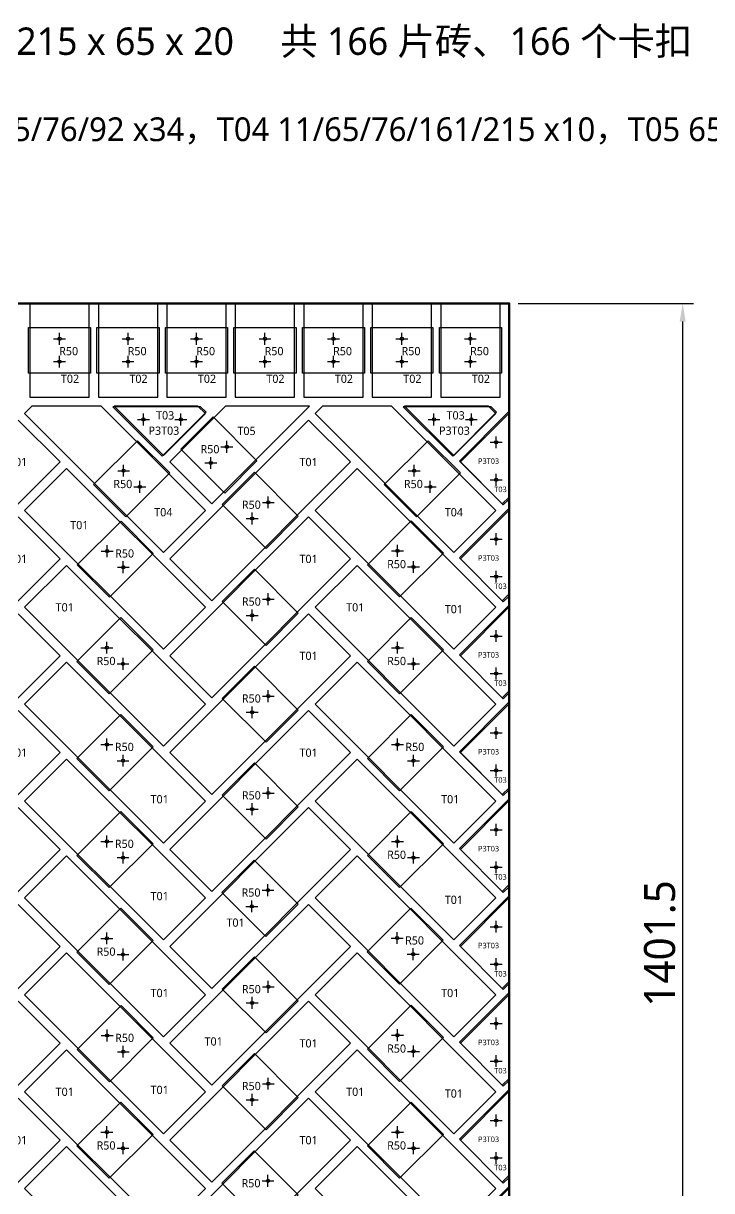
# Model space of a CAD drawing. Header units: millimetres. Extents: x -190 to 7814, y -8996 to 208.
# Drawn here: x 6113 to 6867, y -3407 to -2129 of the extents above; entities that cross this region are included whole.
import ezdxf
from ezdxf.enums import TextEntityAlignment as Align

# ---------------------------------------------------------------- set-up
doc = ezdxf.new("R2010")
doc.units = ezdxf.units.MM
for name, color, linetype in [('BOARD', 7, 'Continuous'), ('DIM', 8, 'Continuous'), ('P3_CLIP_PK_3T03', 34, 'Continuous'), ('P3_CLIP_R50', 3, 'Continuous'), ('P3_HOLE', 1, 'Continuous'), ('P3_SLIP', 7, 'Continuous'), ('P3_TXT_B', 7, 'Continuous'), ('TITLE', 7, 'Continuous')]:
    doc.layers.add(name, color=color, linetype=linetype)
doc.styles.add('CN', font='msyh.ttc')
doc.dimstyles.new('MM', dxfattribs={"dimtxt": 34, "dimasz": 20, "dimexe": 12, "dimexo": 10, "dimgap": 8, "dimtad": 1, "dimdec": 1, "dimdsep": 46, "dimtxsty": 'CN', "dimcen": 2.5, "dimazin": 3, "dimtfac": 1, "dimtmove": 0, "dimatfit": 3})

msp = doc.modelspace()

# ---------------------------------------------------------------- linework, layer by layer
at = {"layer": 'BOARD', "lineweight": 50}
msp.add_lwpolyline([(5145, -3837.5), (6645, -3837.5), (6645, -2436), (5145, -2436)], close=True, dxfattribs=at)
at = {"layer": 'P3_CLIP_PK_3T03'}
for points in [[(6306.99, -2549.28), (6210.83, -2549.28), (6264.89, -2603.34), (6312.97, -2555.26)], [(6625.19, -2549.28), (6529.03, -2549.28), (6583.09, -2603.34), (6631.17, -2555.26)], [(6644.5, -2650.68), (6644.5, -2554.52), (6590.44, -2608.58), (6638.52, -2656.66)], [(6644.5, -2756.74), (6644.5, -2660.58), (6590.44, -2714.64), (6638.52, -2762.72)], [(6644.5, -2862.81), (6644.5, -2766.65), (6590.44, -2820.71), (6638.52, -2868.79)], [(6644.5, -2968.88), (6644.5, -2872.72), (6590.44, -2926.78), (6638.52, -2974.86)], [(6644.5, -3074.94), (6644.5, -2978.78), (6590.44, -3032.84), (6638.52, -3080.92)], [(6644.5, -3181.01), (6644.5, -3084.85), (6590.44, -3138.91), (6638.52, -3186.99)], [(6644.5, -3287.07), (6644.5, -3190.91), (6590.44, -3244.97), (6638.52, -3293.05)], [(6644.5, -3393.14), (6644.5, -3296.98), (6590.44, -3351.04), (6638.52, -3399.12)], [(6644.5, -3499.21), (6644.5, -3403.05), (6590.44, -3457.11), (6638.52, -3505.19)]]:
    msp.add_lwpolyline(points, close=True, dxfattribs=at)
at = {"layer": 'P3_CLIP_R50'}
for points in [[(6118.5, -2512.25), (6118.5, -2462.25), (6186.5, -2462.25), (6186.5, -2512.25)], [(6193.5, -2512.25), (6193.5, -2462.25), (6261.5, -2462.25), (6261.5, -2512.25)], [(6268.5, -2512.25), (6268.5, -2462.25), (6336.5, -2462.25), (6336.5, -2512.25)], [(6343.5, -2512.25), (6343.5, -2462.25), (6411.5, -2462.25), (6411.5, -2512.25)], [(6418.5, -2512.25), (6418.5, -2462.25), (6486.5, -2462.25), (6486.5, -2512.25)], [(6493.5, -2512.25), (6493.5, -2462.25), (6561.5, -2462.25), (6561.5, -2512.25)], [(6568.5, -2512.25), (6568.5, -2462.25), (6636.5, -2462.25), (6636.5, -2512.25)], [(6368.72, -2608.26), (6333.37, -2643.61), (6285.29, -2595.53), (6320.64, -2560.18)], [(6273.29, -2621.64), (6237.93, -2586.29), (6189.85, -2634.37), (6225.2, -2669.73)], [(6591.49, -2621.64), (6556.13, -2586.29), (6508.05, -2634.37), (6543.4, -2669.73)], [(6414.01, -2669.03), (6378.66, -2704.39), (6330.58, -2656.3), (6365.93, -2620.95)], [(6255.23, -2709.66), (6219.88, -2674.3), (6171.79, -2722.38), (6207.15, -2757.74)], [(6573.11, -2709.34), (6537.76, -2673.99), (6489.68, -2722.07), (6525.03, -2757.42)], [(6414.01, -2775.1), (6378.66, -2810.45), (6330.58, -2762.37), (6365.93, -2727.02)], [(6254.92, -2815.4), (6219.56, -2780.05), (6171.48, -2828.13), (6206.83, -2863.49)], [(6573.12, -2815.4), (6537.76, -2780.05), (6489.68, -2828.13), (6525.03, -2863.49)], [(6414.02, -2881.17), (6378.66, -2916.52), (6330.58, -2868.44), (6365.93, -2833.08)], [(6254.92, -2921.47), (6219.56, -2886.12), (6171.48, -2934.2), (6206.83, -2969.55)], [(6573.11, -2921.47), (6537.76, -2886.12), (6489.68, -2934.2), (6525.03, -2969.55)], [(6414.01, -2987.23), (6378.66, -3022.58), (6330.58, -2974.5), (6365.93, -2939.15)], [(6254.92, -3027.54), (6219.56, -2992.18), (6171.48, -3040.27), (6206.83, -3075.62)], [(6573.11, -3027.54), (6537.76, -2992.18), (6489.68, -3040.27), (6525.03, -3075.62)], [(6413.7, -3093.61), (6378.34, -3128.97), (6330.26, -3080.89), (6365.62, -3045.53)], [(6254.92, -3133.6), (6219.56, -3098.25), (6171.48, -3146.33), (6206.83, -3181.69)], [(6572.8, -3133.29), (6537.44, -3097.93), (6489.36, -3146.01), (6524.72, -3181.37)], [(6414.02, -3199.36), (6378.66, -3234.72), (6330.58, -3186.64), (6365.93, -3151.28)], [(6255.23, -3239.99), (6219.88, -3204.63), (6171.79, -3252.71), (6207.15, -3288.07)], [(6573.11, -3239.67), (6537.76, -3204.32), (6489.68, -3252.4), (6525.03, -3287.75)], [(6414.01, -3305.43), (6378.66, -3340.78), (6330.58, -3292.7), (6365.93, -3257.35)], [(6254.92, -3345.73), (6219.56, -3310.38), (6171.48, -3358.46), (6206.83, -3393.82)], [(6573.12, -3345.73), (6537.76, -3310.38), (6489.68, -3358.46), (6525.03, -3393.82)], [(6413.7, -3411.81), (6378.34, -3447.17), (6330.26, -3399.09), (6365.62, -3363.73)]]:
    msp.add_lwpolyline(points, close=True, dxfattribs=at)
at = {"layer": 'P3_HOLE'}
for p, q in [((6146, -2474.75), (6159, -2474.75)), ((6152.5, -2481.25), (6152.5, -2468.25)), ((6221, -2474.75), (6234, -2474.75)), ((6227.5, -2481.25), (6227.5, -2468.25)), ((6296, -2474.75), (6309, -2474.75)), ((6302.5, -2481.25), (6302.5, -2468.25)), ((6371, -2474.75), (6384, -2474.75)), ((6377.5, -2481.25), (6377.5, -2468.25)), ((6446, -2474.75), (6459, -2474.75)), ((6452.5, -2481.25), (6452.5, -2468.25)), ((6521, -2474.75), (6534, -2474.75)), ((6527.5, -2481.25), (6527.5, -2468.25)), ((6596, -2474.75), (6609, -2474.75)), ((6602.5, -2481.25), (6602.5, -2468.25)), ((6146, -2499.75), (6159, -2499.75)), ((6152.5, -2506.25), (6152.5, -2493.25)), ((6221, -2499.75), (6234, -2499.75)), ((6227.5, -2506.25), (6227.5, -2493.25)), ((6296, -2499.75), (6309, -2499.75)), ((6302.5, -2506.25), (6302.5, -2493.25)), ((6371, -2499.75), (6384, -2499.75)), ((6377.5, -2506.25), (6377.5, -2493.25)), ((6446, -2499.75), (6459, -2499.75)), ((6452.5, -2506.25), (6452.5, -2493.25)), ((6521, -2499.75), (6534, -2499.75)), ((6527.5, -2506.25), (6527.5, -2493.25)), ((6596, -2499.75), (6609, -2499.75)), ((6602.5, -2506.25), (6602.5, -2493.25)), ((6237.88, -2563.03), (6250.88, -2563.03)), ((6244.38, -2569.53), (6244.38, -2556.53)), ((6278.89, -2563.03), (6291.89, -2563.03)), ((6285.39, -2569.53), (6285.39, -2556.53)), ((6556.08, -2563.03), (6569.08, -2563.03)), ((6562.58, -2569.53), (6562.58, -2556.53)), ((6597.09, -2563.03), (6610.09, -2563.03)), ((6603.59, -2569.53), (6603.59, -2556.53)), ((6329.34, -2593.06), (6342.34, -2593.06)), ((6335.84, -2599.56), (6335.84, -2586.56)), ((6624.25, -2588.07), (6637.25, -2588.07)), ((6630.75, -2594.57), (6630.75, -2581.57)), ((6318.17, -2617.23), (6318.17, -2604.23)), ((6216.23, -2619.17), (6229.23, -2619.17)), ((6222.73, -2625.67), (6222.73, -2612.67)), ((6311.67, -2610.73), (6324.67, -2610.73)), ((6534.43, -2619.17), (6547.43, -2619.17)), ((6540.93, -2625.67), (6540.93, -2612.67)), ((6240.41, -2643.35), (6240.41, -2630.35)), ((6558.61, -2643.35), (6558.61, -2630.35)), ((6624.25, -2629.08), (6637.25, -2629.08)), ((6630.75, -2635.58), (6630.75, -2622.58)), ((6233.91, -2636.85), (6246.91, -2636.85)), ((6552.11, -2636.85), (6565.11, -2636.85)), ((6374.64, -2653.83), (6387.64, -2653.83)), ((6381.14, -2660.33), (6381.14, -2647.33)), ((6363.45, -2678), (6363.45, -2665)), ((6356.95, -2671.5), (6369.95, -2671.5)), ((6624.25, -2694.13), (6637.25, -2694.13)), ((6630.75, -2700.63), (6630.75, -2687.63)), ((6198.17, -2707.18), (6211.17, -2707.18)), ((6204.67, -2713.68), (6204.67, -2700.68)), ((6516.06, -2706.87), (6529.06, -2706.87)), ((6522.56, -2713.37), (6522.56, -2700.37)), ((6222.35, -2731.36), (6222.35, -2718.36)), ((6540.23, -2731.04), (6540.23, -2718.04)), ((6215.85, -2724.86), (6228.85, -2724.86)), ((6533.73, -2724.54), (6546.73, -2724.54)), ((6630.75, -2741.64), (6630.75, -2728.64)), ((6624.25, -2735.14), (6637.25, -2735.14)), ((6374.63, -2759.9), (6387.63, -2759.9)), ((6381.13, -2766.4), (6381.13, -2753.4)), ((6363.46, -2784.07), (6363.46, -2771.07)), ((6356.96, -2777.57), (6369.96, -2777.57)), ((6630.75, -2806.7), (6630.75, -2793.7)), ((6204.36, -2819.43), (6204.36, -2806.43)), ((6522.56, -2819.43), (6522.56, -2806.43)), ((6624.25, -2800.2), (6637.25, -2800.2)), ((6197.86, -2812.93), (6210.86, -2812.93)), ((6222.04, -2837.11), (6222.04, -2824.11)), ((6516.06, -2812.93), (6529.06, -2812.93)), ((6540.24, -2837.11), (6540.24, -2824.11)), ((6215.54, -2830.61), (6228.54, -2830.61)), ((6533.74, -2830.61), (6546.74, -2830.61)), ((6630.75, -2847.71), (6630.75, -2834.71)), ((6624.25, -2841.21), (6637.25, -2841.21)), ((6381.14, -2872.46), (6381.14, -2859.46)), ((6374.64, -2865.96), (6387.64, -2865.96)), ((6356.96, -2883.64), (6369.96, -2883.64)), ((6363.46, -2890.14), (6363.46, -2877.14)), ((6630.75, -2912.77), (6630.75, -2899.77)), ((6204.36, -2925.5), (6204.36, -2912.5)), ((6522.56, -2925.5), (6522.56, -2912.5)), ((6624.25, -2906.27), (6637.25, -2906.27)), ((6197.86, -2919), (6210.86, -2919)), ((6516.06, -2919), (6529.06, -2919)), ((6215.54, -2936.67), (6228.54, -2936.67)), ((6222.04, -2943.17), (6222.04, -2930.17)), ((6533.73, -2936.67), (6546.73, -2936.67)), ((6540.23, -2943.17), (6540.23, -2930.17)), ((6624.25, -2947.28), (6637.25, -2947.28)), ((6630.75, -2953.78), (6630.75, -2940.78)), ((6374.63, -2972.03), (6387.63, -2972.03)), ((6381.13, -2978.53), (6381.13, -2965.53)), ((6356.96, -2989.7), (6369.96, -2989.7)), ((6363.46, -2996.2), (6363.46, -2983.2)), ((6624.25, -3012.33), (6637.25, -3012.33)), ((6630.75, -3018.83), (6630.75, -3005.83)), ((6197.86, -3025.06), (6210.86, -3025.06)), ((6204.36, -3031.56), (6204.36, -3018.56)), ((6516.06, -3025.06), (6529.06, -3025.06)), ((6522.56, -3031.56), (6522.56, -3018.56)), ((6222.04, -3049.24), (6222.04, -3036.24)), ((6540.23, -3049.24), (6540.23, -3036.24)), ((6215.54, -3042.74), (6228.54, -3042.74)), ((6533.73, -3042.74), (6546.73, -3042.74)), ((6624.25, -3053.34), (6637.25, -3053.34)), ((6630.75, -3059.84), (6630.75, -3046.84)), ((6374.32, -3078.41), (6387.32, -3078.41)), ((6380.82, -3084.91), (6380.82, -3071.91)), ((6363.14, -3102.59), (6363.14, -3089.59)), ((6356.64, -3096.09), (6369.64, -3096.09)), ((6630.75, -3124.9), (6630.75, -3111.9)), ((6204.36, -3137.63), (6204.36, -3124.63)), ((6515.74, -3130.81), (6528.74, -3130.81)), ((6522.24, -3137.31), (6522.24, -3124.31)), ((6624.25, -3118.4), (6637.25, -3118.4)), ((6197.86, -3131.13), (6210.86, -3131.13)), ((6222.04, -3155.31), (6222.04, -3142.31)), ((6539.92, -3154.99), (6539.92, -3141.99)), ((6215.54, -3148.81), (6228.54, -3148.81)), ((6533.42, -3148.49), (6546.42, -3148.49)), ((6630.75, -3165.91), (6630.75, -3152.91)), ((6624.25, -3159.41), (6637.25, -3159.41)), ((6381.14, -3190.66), (6381.14, -3177.66)), ((6374.64, -3184.16), (6387.64, -3184.16)), ((6356.96, -3201.84), (6369.96, -3201.84)), ((6363.46, -3208.34), (6363.46, -3195.34)), ((6630.75, -3230.96), (6630.75, -3217.96)), ((6204.67, -3244.01), (6204.67, -3231.01)), ((6522.56, -3243.7), (6522.56, -3230.7)), ((6624.25, -3224.46), (6637.25, -3224.46)), ((6198.17, -3237.51), (6211.17, -3237.51)), ((6516.06, -3237.2), (6529.06, -3237.2)), ((6215.85, -3255.19), (6228.85, -3255.19)), ((6222.35, -3261.69), (6222.35, -3248.69)), ((6533.73, -3254.87), (6546.73, -3254.87)), ((6540.23, -3261.37), (6540.23, -3248.37)), ((6624.25, -3265.47), (6637.25, -3265.47)), ((6630.75, -3271.97), (6630.75, -3258.97)), ((6381.13, -3296.73), (6381.13, -3283.73)), ((6374.63, -3290.23), (6387.63, -3290.23)), ((6356.96, -3307.9), (6369.96, -3307.9)), ((6363.46, -3314.4), (6363.46, -3301.4)), ((6624.25, -3330.53), (6637.25, -3330.53)), ((6630.75, -3337.03), (6630.75, -3324.03)), ((6197.86, -3343.26), (6210.86, -3343.26)), ((6204.36, -3349.76), (6204.36, -3336.76)), ((6516.06, -3343.26), (6529.06, -3343.26)), ((6522.56, -3349.76), (6522.56, -3336.76)), ((6222.04, -3367.44), (6222.04, -3354.44)), ((6540.24, -3367.44), (6540.24, -3354.44)), ((6215.54, -3360.94), (6228.54, -3360.94)), ((6533.74, -3360.94), (6546.74, -3360.94)), ((6624.25, -3371.54), (6637.25, -3371.54)), ((6630.75, -3378.04), (6630.75, -3365.04)), ((6374.32, -3396.61), (6387.32, -3396.61)), ((6380.82, -3403.11), (6380.82, -3390.11))]:
    msp.add_line(p, q, dxfattribs=at)
for centre in [(6152.5, -2474.75), (6227.5, -2474.75), (6302.5, -2474.75), (6377.5, -2474.75), (6452.5, -2474.75), (6527.5, -2474.75), (6602.5, -2474.75), (6152.5, -2499.75), (6227.5, -2499.75), (6302.5, -2499.75), (6377.5, -2499.75), (6452.5, -2499.75), (6527.5, -2499.75), (6602.5, -2499.75), (6244.38, -2563.03), (6285.39, -2563.03), (6562.58, -2563.03), (6603.59, -2563.03), (6335.84, -2593.06), (6630.75, -2588.07), (6222.73, -2619.17), (6318.17, -2610.73), (6540.93, -2619.17), (6630.75, -2629.08), (6240.41, -2636.85), (6558.61, -2636.85), (6381.14, -2653.83), (6363.45, -2671.5), (6630.75, -2694.13), (6204.67, -2707.18), (6522.56, -2706.87), (6222.35, -2724.86), (6540.23, -2724.54), (6630.75, -2735.14), (6381.13, -2759.9), (6363.46, -2777.57), (6630.75, -2800.2), (6204.36, -2812.93), (6522.56, -2812.93), (6222.04, -2830.61), (6540.24, -2830.61), (6630.75, -2841.21), (6381.14, -2865.96), (6363.46, -2883.64), (6630.75, -2906.27), (6204.36, -2919), (6522.56, -2919), (6222.04, -2936.67), (6540.23, -2936.67), (6630.75, -2947.28), (6381.13, -2972.03), (6363.46, -2989.7), (6630.75, -3012.33), (6204.36, -3025.06), (6522.56, -3025.06), (6222.04, -3042.74), (6540.23, -3042.74), (6630.75, -3053.34), (6380.82, -3078.41), (6363.14, -3096.09), (6630.75, -3118.4), (6204.36, -3131.13), (6522.24, -3130.81), (6222.04, -3148.81), (6539.92, -3148.49), (6630.75, -3159.41), (6381.14, -3184.16), (6363.46, -3201.84), (6630.75, -3224.46), (6204.67, -3237.51), (6522.56, -3237.2), (6222.35, -3255.19), (6540.23, -3254.87), (6630.75, -3265.47), (6381.13, -3290.23), (6363.46, -3307.9), (6630.75, -3330.53), (6204.36, -3343.26), (6522.56, -3343.26), (6222.04, -3360.94), (6540.24, -3360.94), (6630.75, -3371.54), (6380.82, -3396.61)]:
    msp.add_circle(centre, 1.75, dxfattribs=at)
at = {"layer": 'P3_SLIP'}
for points in [[(6120, -2538.5), (6185, -2538.5), (6185, -2436), (6120, -2436)], [(6195, -2538.5), (6260, -2538.5), (6260, -2436), (6195, -2436)], [(6270, -2538.5), (6335, -2538.5), (6335, -2436), (6270, -2436)], [(6345, -2538.5), (6410, -2538.5), (6410, -2436), (6345, -2436)], [(6420, -2538.5), (6485, -2538.5), (6485, -2436), (6420, -2436)], [(6495, -2538.5), (6560, -2538.5), (6560, -2436), (6495, -2436)], [(6570, -2538.5), (6635, -2538.5), (6635, -2436), (6570, -2436)], [(6312.19, -2662.67), (6198.02, -2548.5), (6122.31, -2548.5), (6114.2, -2556.6), (6266.23, -2708.63)], [(6312.19, -2556.6), (6304.09, -2548.5), (6212.17, -2548.5), (6266.23, -2602.57)], [(6426.36, -2548.5), (6334.44, -2548.5), (6273.3, -2609.64), (6319.26, -2655.6)], [(6630.39, -2662.67), (6516.22, -2548.5), (6440.51, -2548.5), (6432.4, -2556.6), (6584.43, -2708.63)], [(6630.39, -2556.6), (6622.29, -2548.5), (6530.36, -2548.5), (6584.43, -2602.57)], [(6153.09, -2609.64), (6107.13, -2563.67), (5955.1, -2715.7), (6001.07, -2761.66)], [(6471.29, -2609.64), (6425.33, -2563.67), (6273.3, -2715.7), (6319.26, -2761.66)], [(6645, -2648.06), (6645, -2556.14), (6591.5, -2609.64), (6637.46, -2655.6)], [(6312.19, -2768.74), (6160.17, -2616.71), (6114.2, -2662.67), (6266.23, -2814.7)], [(6630.39, -2768.74), (6478.36, -2616.71), (6432.4, -2662.67), (6584.43, -2814.7)], [(6153.09, -2715.7), (6107.13, -2669.74), (5955.1, -2821.77), (6001.07, -2867.73)], [(6471.29, -2715.7), (6425.33, -2669.74), (6273.3, -2821.77), (6319.26, -2867.73)], [(6645, -2754.13), (6645, -2662.2), (6591.5, -2715.7), (6637.46, -2761.66)], [(6312.19, -2874.8), (6160.17, -2722.77), (6114.2, -2768.74), (6266.23, -2920.76)], [(6630.39, -2874.8), (6478.36, -2722.77), (6432.4, -2768.74), (6584.43, -2920.76)], [(6645, -2860.19), (6645, -2768.27), (6591.5, -2821.77), (6637.46, -2867.73)], [(6153.09, -2821.77), (6107.13, -2775.81), (5955.1, -2927.83), (6001.07, -2973.8)], [(6471.29, -2821.77), (6425.33, -2775.81), (6273.3, -2927.83), (6319.26, -2973.8)], [(6312.19, -2980.87), (6160.17, -2828.84), (6114.2, -2874.8), (6266.23, -3026.83)], [(6630.39, -2980.87), (6478.36, -2828.84), (6432.4, -2874.8), (6584.43, -3026.83)], [(6645, -2966.26), (6645, -2874.34), (6591.5, -2927.83), (6637.46, -2973.8)], [(6153.09, -2927.83), (6107.13, -2881.87), (5955.1, -3033.9), (6001.07, -3079.86)], [(6471.29, -2927.83), (6425.33, -2881.87), (6273.3, -3033.9), (6319.26, -3079.86)], [(6312.19, -3086.93), (6160.17, -2934.91), (6114.2, -2980.87), (6266.23, -3132.9)], [(6630.39, -3086.93), (6478.36, -2934.91), (6432.4, -2980.87), (6584.43, -3132.9)], [(6153.09, -3033.9), (6107.13, -2987.94), (5955.1, -3139.97), (6001.07, -3185.93)], [(6471.29, -3033.9), (6425.33, -2987.94), (6273.3, -3139.97), (6319.26, -3185.93)], [(6645, -3072.33), (6645, -2980.4), (6591.5, -3033.9), (6637.46, -3079.86)], [(6312.19, -3193), (6160.17, -3040.97), (6114.2, -3086.93), (6266.23, -3238.96)], [(6630.39, -3193), (6478.36, -3040.97), (6432.4, -3086.93), (6584.43, -3238.96)], [(6645, -3178.39), (6645, -3086.47), (6591.5, -3139.97), (6637.46, -3185.93)], [(6153.09, -3139.97), (6107.13, -3094.01), (5955.1, -3246.03), (6001.07, -3291.99)], [(6471.29, -3139.97), (6425.33, -3094.01), (6273.3, -3246.03), (6319.26, -3291.99)], [(6312.19, -3299.07), (6160.17, -3147.04), (6114.2, -3193), (6266.23, -3345.03)], [(6630.39, -3299.07), (6478.36, -3147.04), (6432.4, -3193), (6584.43, -3345.03)], [(6645, -3284.46), (6645, -3192.53), (6591.5, -3246.03), (6637.46, -3291.99)], [(6153.09, -3246.03), (6107.13, -3200.07), (5955.1, -3352.1), (6001.07, -3398.06)], [(6471.29, -3246.03), (6425.33, -3200.07), (6273.3, -3352.1), (6319.26, -3398.06)], [(6312.19, -3405.13), (6160.17, -3253.1), (6114.2, -3299.07), (6266.23, -3451.09)], [(6630.39, -3405.13), (6478.36, -3253.1), (6432.4, -3299.07), (6584.43, -3451.09)], [(6153.09, -3352.1), (6107.13, -3306.14), (5955.1, -3458.17), (6001.07, -3504.13)], [(6471.29, -3352.1), (6425.33, -3306.14), (6273.3, -3458.17), (6319.26, -3504.13)], [(6645, -3390.52), (6645, -3298.6), (6591.5, -3352.1), (6637.46, -3398.06)], [(6312.19, -3511.2), (6160.17, -3359.17), (6114.2, -3405.13), (6266.23, -3557.16)], [(6630.39, -3511.2), (6478.36, -3359.17), (6432.4, -3405.13), (6584.43, -3557.16)], [(6645, -3496.59), (6645, -3404.67), (6591.5, -3458.17), (6637.46, -3504.13)]]:
    msp.add_lwpolyline(points, close=True, dxfattribs=at)

# ---------------------------------------------------------------- texts
at = {"layer": 'P3_CLIP_PK_3T03', "style": 'CN'}
for height, p in [(9, (6266.83, -2575.34)), (9, (6585.03, -2575.34)), (6, (6622.44, -2608.66)), (6, (6622.44, -2714.72)), (6, (6622.44, -2820.79)), (6, (6622.44, -2926.86)), (6, (6622.44, -3032.92)), (6, (6622.44, -3138.99)), (6, (6622.44, -3245.05)), (6, (6622.44, -3351.12))]:
    msp.add_text('P3T03', height=height, dxfattribs=at).set_placement(p, align=Align.MIDDLE_CENTER)
at = {"layer": 'P3_CLIP_R50', "style": 'CN'}
for p in [(6162.5, -2488.25), (6237.5, -2488.25), (6312.5, -2488.25), (6387.5, -2488.25), (6462.5, -2488.25), (6537.5, -2488.25), (6612.5, -2488.25), (6317.29, -2595.61), (6221.85, -2633.73), (6540.05, -2633.73), (6362.58, -2656.39), (6223.79, -2709.74), (6521.68, -2721.42), (6362.58, -2762.45), (6203.48, -2827.49), (6521.68, -2827.49), (6362.58, -2868.52), (6223.48, -2921.55), (6541.68, -2921.55), (6362.58, -2974.58), (6223.48, -3027.62), (6521.68, -3039.62), (6362.26, -3080.97), (6541.36, -3133.37), (6203.48, -3145.69), (6362.58, -3186.72), (6223.79, -3240.07), (6521.68, -3251.75), (6362.58, -3292.78), (6203.48, -3357.82), (6521.68, -3357.82), (6362.26, -3399.17)]:
    msp.add_text('R50', height=9, dxfattribs=at).set_placement(p, align=Align.MIDDLE_CENTER)
at = {"layer": 'P3_TXT_B', "style": 'CN'}
for s, height, p in [('T02', 9, (6164, -2518.5)), ('T02', 9, (6239, -2518.5)), ('T02', 9, (6314, -2518.5)), ('T02', 9, (6389, -2518.5)), ('T02', 9, (6464, -2518.5)), ('T02', 9, (6539, -2518.5)), ('T02', 9, (6614, -2518.5)), ('T03', 9, (6268.17, -2558.57)), ('T03', 9, (6586.36, -2558.57)), ('T05', 9, (6357.3, -2575.6)), ('T01', 9, (6107.1, -2609.66)), ('T01', 9, (6425.3, -2609.66)), ('T03', 6, (6635.5, -2639.6)), ('T04', 9, (6266.2, -2664.63)), ('T04', 9, (6584.4, -2664.63)), ('T01', 9, (6174.2, -2678.7)), ('T01', 9, (6107.1, -2715.73)), ('T01', 9, (6425.3, -2715.73)), ('T03', 6, (6635.5, -2745.66)), ('T01', 9, (6158.2, -2768.76)), ('T01', 9, (6476.4, -2768.76)), ('T01', 9, (6584.4, -2770.7)), ('T01', 9, (6425.3, -2821.8)), ('T03', 6, (6635.5, -2851.73)), ('T01', 9, (6107.1, -2927.86)), ('T01', 9, (6425.3, -2927.86)), ('T03', 6, (6635.5, -2957.8)), ('T01', 9, (6262.2, -2978.83)), ('T01', 9, (6580.4, -2978.83)), ('T03', 6, (6635.5, -3063.86)), ('T01', 9, (6262.2, -3084.9)), ('T01', 9, (6584.4, -3088.9)), ('T01', 9, (6345.3, -3113.93)), ('T03', 6, (6635.5, -3169.93)), ('T01', 9, (6262.2, -3190.96)), ('T01', 9, (6580.4, -3190.96)), ('T01', 9, (6321.3, -3243.99)), ('T01', 9, (6425.3, -3246.06)), ('T03', 6, (6635.5, -3275.99)), ('T01', 9, (6158.2, -3299.09)), ('T01', 9, (6262.2, -3297.03)), ('T01', 9, (6476.4, -3299.09)), ('T01', 9, (6584.4, -3301.03)), ('T01', 9, (6107.1, -3352.13)), ('T01', 9, (6425.3, -3352.13)), ('T03', 6, (6635.5, -3382.06))]:
    msp.add_text(s, height=height, dxfattribs=at).set_placement(p, align=Align.MIDDLE_CENTER)
at = {"layer": 'TITLE', "style": 'CN'}
for s, height, p in [('板面 board 1500 x 1401.5     灰缝 joint 10     砖片 slip 215 x 65 x 20     共 166 片砖、166 个卡扣     备料 order +15%: 191 片', 30, (5145, -2172.96)), ('砖型 bricks: T01 215 x 65 x94，T02 102.5 x 65 x20，T03 11/65/76/92 x34，T04 11/65/76/161/215 x10，T05 65/86/92/151 x8', 26, (5145, -2266.16))]:
    msp.add_text(s, height=height, dxfattribs=at).set_placement(p, align=Align.BOTTOM_LEFT)

# ---------------------------------------------------------------- dimensions: what is measured, and where the dimension line sits
at = {"layer": 'DIM'}
msp.add_linear_dim(base=(6835, -3837.5), p1=(6645, -3837.5), p2=(6645, -2436), angle=90, dimstyle='MM', dxfattribs=at).render()

doc.saveas('drawing.dxf')
